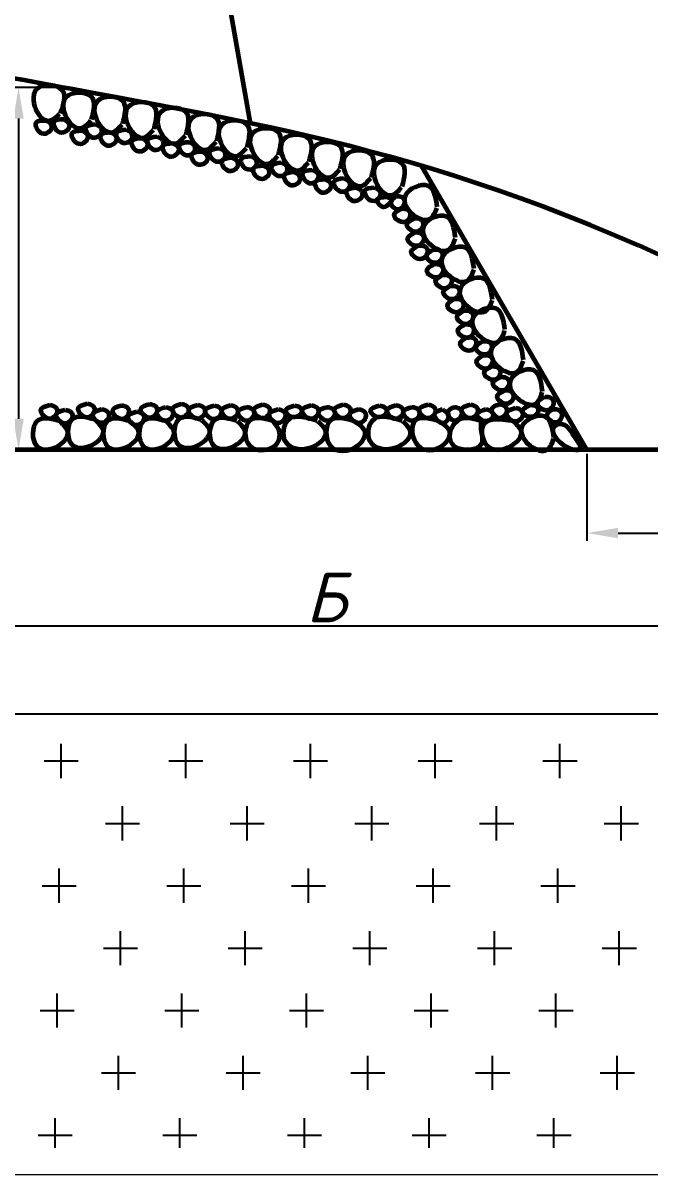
# Paper-space layout 'Layout1' of a CAD drawing. Header units: millimetres. Extents: x 18 to 680, y 9 to 831.
# Drawn here: x 185.1 to 285.6, y 533 to 717.7 of the extents above; entities that cross this region are included whole.
import ezdxf

# ---------------------------------------------------------------- set-up
doc = ezdxf.new("R2010")
doc.units = ezdxf.units.MM
doc.header["$LTSCALE"] = 2
doc.header["$PDMODE"] = 32
doc.header["$PDSIZE"] = 0.3
doc.dimstyles.new('ISO-25', dxfattribs={"dimtxt": 2.5, "dimasz": 2.5, "dimexe": 1.25, "dimexo": 0.625, "dimtad": 1, "dimtxsty": 'Standard', "dimcen": 2.5, "dimadec": 0, "dimazin": 0, "dimtfac": 1, "dimtmove": 0, "dimatfit": 3, "dimfxl": 1, "dimarcsym": 0})

# ---------------------------------------------------------------- blocks, each defined once
blk = doc.blocks.new('*D176')
at = {"color": 0, "lineweight": -2, "transparency": 16777216}
for p, q in [((191.37, 707.39), (183.11, 707.39)), ((184.36, 702.39), (184.36, 654.27)), ((191.37, 649.27), (183.11, 649.27))]:
    blk.add_line(p, q, dxfattribs=at)
at = {"color": 0, "transparency": 16777216}
for points in [[(183.53, 702.39), (185.19, 702.39), (184.36, 707.39)], [(183.53, 654.27), (185.19, 654.27), (184.36, 649.27)]]:
    blk.add_solid(points, dxfattribs=at)
at = {"layer": 'Defpoints', "color": 0, "transparency": 16777216}
for p in [(192, 707.39), (184.36, 649.27), (192, 649.27)]:
    blk.add_point(p, dxfattribs=at)
at = {"color": 0, "transparency": 16777216, "insert": (179.73, 678.33), "char_height": 8, "attachment_point": 5, "rotation": 90}
blk.add_mtext('{\\fISOCPEUR|b0|i1|c0|p34;h}', dxfattribs=at)
blk = doc.blocks.new('*D177')
at = {"color": 0, "lineweight": -2, "transparency": 16777216}
for p, q in [((144.4, 648.65), (144.4, 619.76)), ((343.52, 648.65), (343.52, 619.76)), ((338.52, 621.01), (149.4, 621.01))]:
    blk.add_line(p, q, dxfattribs=at)
at = {"color": 0, "transparency": 16777216}
for points in [[(149.4, 621.84), (149.4, 620.18), (144.4, 621.01)], [(338.52, 621.84), (338.52, 620.18), (343.52, 621.01)]]:
    blk.add_solid(points, dxfattribs=at)
at = {"layer": 'Defpoints', "color": 0, "transparency": 16777216}
for p in [(144.4, 649.27), (343.52, 649.27), (144.4, 621.01)]:
    blk.add_point(p, dxfattribs=at)
at = {"color": 0, "transparency": 16777216, "insert": (233.68, 625.64), "char_height": 8, "attachment_point": 5}
blk.add_mtext('{\\fISOCPEUR|b0|i1|c204|p34;Б}', dxfattribs=at)
blk = doc.blocks.new('*D185')
at = {"color": 0, "lineweight": -2, "transparency": 16777216}
for p, q in [((452.6, 648.65), (452.6, 605.7)), ((144.4, 648.02), (144.4, 605.7)), ((149.4, 606.95), (447.6, 606.95))]:
    blk.add_line(p, q, dxfattribs=at)
at = {"color": 0, "transparency": 16777216}
for points in [[(149.4, 607.78), (149.4, 606.11), (144.4, 606.95)], [(447.6, 607.78), (447.6, 606.11), (452.6, 606.95)]]:
    blk.add_solid(points, dxfattribs=at)
at = {"layer": 'Defpoints', "color": 0, "transparency": 16777216}
for p in [(144.4, 648.65), (452.6, 649.27), (452.6, 606.95)]:
    blk.add_point(p, dxfattribs=at)
at = {"color": 0, "transparency": 16777216, "insert": (298.5, 612.77), "char_height": 8, "attachment_point": 5}
blk.add_mtext('{\\fISOCPEUR|b0|i1|c204|p34;Шр}', dxfattribs=at)
blk = doc.blocks.new('*D188')
at = {"color": 0, "lineweight": -2, "transparency": 16777216}
for p, q in [((275.52, 648.65), (275.52, 634.69)), ((343.52, 648.65), (343.52, 634.69)), ((280.52, 635.94), (338.52, 635.94))]:
    blk.add_line(p, q, dxfattribs=at)
at = {"color": 0, "transparency": 16777216}
for points in [[(280.52, 636.77), (280.52, 635.1), (275.52, 635.94)], [(338.52, 636.77), (338.52, 635.1), (343.52, 635.94)]]:
    blk.add_solid(points, dxfattribs=at)
at = {"layer": 'Defpoints', "color": 0, "transparency": 16777216}
for p in [(275.52, 649.27), (343.52, 649.27), (343.52, 635.94)]:
    blk.add_point(p, dxfattribs=at)
at = {"color": 0, "transparency": 16777216, "insert": (309.52, 640.56), "char_height": 8, "attachment_point": 5}
blk.add_mtext('{\\fISOCPEUR|b0|i1|c204|p34;А}', dxfattribs=at)

psp = doc.layouts.get("Layout1")

# ---------------------------------------------------------------- linework, layer by layer
at = {"color": 0, "lineweight": 60}
for p, q in [((221.5854, 701.5991), (217.5879, 724.27)), ((275.5221, 649.2701), (248.983, 694.7938)), ((452.5954, 649.2701), (144.4018, 649.2701))]:
    psp.add_line(p, q, dxfattribs=at)
at = {"color": 0, "lineweight": 20}
for p, q in [((144.1875, 649.27), (344.1875, 649.27)), ((305.2902, 533.0359), (70.9272, 533.0359))]:
    psp.add_line(p, q, dxfattribs=at)
at = {"color": 0}
for p, q in [((191.1984, 596.6657), (191.1984, 602.1427)), ((211.1984, 596.6657), (211.1984, 602.1427)), ((231.1984, 596.6657), (231.1984, 602.1427)), ((251.1984, 596.6657), (251.1984, 602.1427)), ((271.1984, 596.6657), (271.1984, 602.1427)), ((188.4599, 599.4042), (193.9368, 599.4042)), ((208.4599, 599.4042), (213.9368, 599.4042)), ((228.4599, 599.4042), (233.9368, 599.4042)), ((248.4599, 599.4042), (253.9368, 599.4042)), ((268.4599, 599.4042), (273.9368, 599.4042)), ((201.0377, 586.6657), (201.0377, 592.1427)), ((221.0377, 586.6657), (221.0377, 592.1427)), ((241.0377, 586.6657), (241.0377, 592.1427)), ((261.0377, 586.6657), (261.0377, 592.1427)), ((281.0377, 586.6657), (281.0377, 592.1427)), ((198.2993, 589.4042), (203.7762, 589.4042)), ((218.2993, 589.4042), (223.7762, 589.4042)), ((238.2993, 589.4042), (243.7762, 589.4042)), ((258.2993, 589.4042), (263.7762, 589.4042)), ((278.2993, 589.4042), (283.7762, 589.4042)), ((190.8771, 576.6657), (190.8771, 582.1427)), ((210.8771, 576.6657), (210.8771, 582.1427)), ((230.8771, 576.6657), (230.8771, 582.1427)), ((250.8771, 576.6657), (250.8771, 582.1427)), ((270.8771, 576.6657), (270.8771, 582.1427)), ((188.1386, 579.4042), (193.6155, 579.4042)), ((208.1386, 579.4042), (213.6155, 579.4042)), ((228.1386, 579.4042), (233.6155, 579.4042)), ((248.1386, 579.4042), (253.6155, 579.4042)), ((268.1386, 579.4042), (273.6155, 579.4042)), ((200.7164, 566.6657), (200.7164, 572.1427)), ((220.7164, 566.6657), (220.7164, 572.1427)), ((240.7164, 566.6657), (240.7164, 572.1427)), ((260.7164, 566.6657), (260.7164, 572.1427)), ((280.7164, 566.6657), (280.7164, 572.1427)), ((197.978, 569.4042), (203.4549, 569.4042)), ((217.978, 569.4042), (223.4549, 569.4042)), ((237.978, 569.4042), (243.4549, 569.4042)), ((257.978, 569.4042), (263.4549, 569.4042)), ((277.978, 569.4042), (283.4549, 569.4042)), ((190.5558, 556.6657), (190.5558, 562.1427)), ((210.5558, 556.6657), (210.5558, 562.1427)), ((230.5558, 556.6657), (230.5558, 562.1427)), ((250.5558, 556.6657), (250.5558, 562.1427)), ((270.5558, 556.6657), (270.5558, 562.1427)), ((187.8173, 559.4042), (193.2943, 559.4042)), ((207.8173, 559.4042), (213.2943, 559.4042)), ((227.8173, 559.4042), (233.2943, 559.4042)), ((247.8173, 559.4042), (253.2943, 559.4042)), ((267.8173, 559.4042), (273.2943, 559.4042)), ((200.3951, 546.6657), (200.3951, 552.1427)), ((220.3951, 546.6657), (220.3951, 552.1427)), ((240.3951, 546.6657), (240.3951, 552.1427)), ((260.3951, 546.6657), (260.3951, 552.1427)), ((280.3951, 546.6657), (280.3951, 552.1427)), ((197.6567, 549.4042), (203.1336, 549.4042)), ((217.6567, 549.4042), (223.1336, 549.4042)), ((237.6567, 549.4042), (243.1336, 549.4042)), ((257.6567, 549.4042), (263.1336, 549.4042)), ((277.6567, 549.4042), (283.1336, 549.4042)), ((190.2345, 537.3652), (190.2345, 542.1427)), ((210.2345, 537.3652), (210.2345, 542.1427)), ((230.2345, 537.3652), (230.2345, 542.1427)), ((250.2345, 537.3652), (250.2345, 542.1427)), ((270.2345, 537.3652), (270.2345, 542.1427)), ((187.496, 539.4042), (192.973, 539.4042)), ((207.496, 539.4042), (212.973, 539.4042)), ((227.496, 539.4042), (232.973, 539.4042)), ((247.496, 539.4042), (252.973, 539.4042)), ((267.496, 539.4042), (272.973, 539.4042))]:
    psp.add_line(p, q, dxfattribs=at)
at = {"color": 0, "lineweight": 60}
psp.add_open_spline([(308.7995, 669.8769), (261.9865, 694.8705), (207.6558, 704.049), (155.5109, 714.2326), (133.7076, 714.2701)], degree=3, knots=[57.54126423, 57.54126423, 57.54126423, 57.54126423, 128.11048487, 174.0519789, 174.0519789, 174.0519789, 174.0519789], dxfattribs=at)
for points in [[(191.0711, 703.2237), (191.4144, 706.8932), (187.4337, 707.2656), (187.1198, 703.9106), (189.1627, 702.0273), (190.9565, 703.1286)], [(196.0819, 702.2109), (196.0389, 705.8962), (192.041, 705.8496), (192.0804, 702.4801), (194.3094, 700.8212), (195.9779, 702.1044)], [(201.08, 701.5533), (201.0369, 705.2386), (197.0391, 705.192), (197.0784, 701.8225), (199.3074, 700.1636), (200.976, 701.4468)], [(206.1007, 700.7056), (206.0577, 704.3909), (202.0599, 704.3443), (202.0992, 700.9748), (204.3282, 699.3159), (205.9968, 700.5991)], [(211.228, 699.7742), (211.185, 703.4595), (207.1871, 703.4129), (207.2264, 700.0434), (209.4554, 698.3845), (211.124, 699.6677)], [(188.8156, 702.0862), (187.2146, 701.7522), (188.162, 699.9749), (189.6718, 700.9175), (189.5291, 701.5319), (188.8156, 702.0862)], [(191.6605, 702.2633), (190.0594, 701.9292), (191.0068, 700.1519), (192.5167, 701.0945), (192.3739, 701.7089), (191.6605, 702.2633)], [(216.1528, 698.7608), (216.1098, 702.4462), (212.1119, 702.3995), (212.1513, 699.03), (214.3803, 697.3711), (216.0488, 698.6543)], [(221.0181, 697.7587), (220.9751, 701.4441), (216.9772, 701.3974), (217.0165, 698.0279), (219.2455, 696.369), (220.9141, 697.6522)], [(194.488, 700.4862), (192.9308, 699.9863), (194.0592, 698.318), (195.4619, 699.4136), (195.2557, 700.0097), (194.488, 700.4862)], [(196.7247, 701.4663), (195.1674, 700.9664), (196.2958, 699.2981), (197.6986, 700.3936), (197.4923, 700.9898), (196.7247, 701.4663)], [(199.1124, 700.1902), (197.5552, 699.6903), (198.6836, 698.022), (200.0863, 699.1175), (199.88, 699.7137), (199.1124, 700.1902)], [(201.6347, 700.6076), (200.0774, 700.1077), (201.2058, 698.4394), (202.6086, 699.535), (202.4023, 700.1311), (201.6347, 700.6076)], [(226.0451, 696.5029), (226.0021, 700.1883), (222.0043, 700.1416), (222.0436, 696.7721), (224.2726, 695.1132), (225.9412, 696.3964)], [(230.9675, 695.4564), (230.9245, 699.1418), (226.9266, 699.0951), (226.9659, 695.7256), (229.1949, 694.0667), (230.8635, 695.3499)], [(204.0754, 699.2626), (202.5181, 698.7627), (203.6465, 697.0944), (205.0493, 698.19), (204.843, 698.7861), (204.0754, 699.2626)], [(206.6207, 699.488), (205.0635, 698.9881), (206.1919, 697.3198), (207.5946, 698.4154), (207.3883, 699.0115), (206.6207, 699.488)], [(209.0877, 698.443), (207.5305, 697.9431), (208.6589, 696.2748), (210.0616, 697.3703), (209.8553, 697.9665), (209.0877, 698.443)], [(211.7219, 698.6256), (210.1647, 698.1257), (211.2931, 696.4574), (212.5967, 697.1805), (212.4895, 698.1491), (211.7219, 698.6256)], [(235.9422, 694.3053), (235.8992, 697.9906), (231.9013, 697.9439), (231.9406, 694.5745), (234.1697, 692.9156), (235.8382, 694.1987)], [(213.7145, 697.1286), (212.1572, 696.6287), (213.2856, 694.9604), (214.6884, 696.056), (214.4821, 696.6521), (213.7145, 697.1286)], [(216.5872, 697.6235), (215.0299, 697.1236), (216.1583, 695.4553), (217.4619, 696.1784), (217.3548, 697.147), (216.5872, 697.6235)], [(221.6142, 696.3677), (220.057, 695.8678), (221.1854, 694.1995), (222.489, 694.9226), (222.3819, 695.8912), (221.6142, 696.3677)], [(240.9693, 692.9448), (240.9262, 696.6302), (236.9284, 696.5835), (236.9677, 693.214), (239.1967, 691.5551), (240.8653, 692.8383)], [(218.5797, 696.1265), (217.0225, 695.6266), (218.1509, 693.9583), (219.5536, 695.0539), (219.3473, 695.65), (218.5797, 696.1265)], [(223.6068, 694.8707), (222.0496, 694.3708), (223.178, 692.7025), (224.5807, 693.7981), (224.3744, 694.3942), (223.6068, 694.8707)], [(226.5366, 695.3212), (224.9793, 694.8213), (226.1077, 693.153), (227.4113, 693.8761), (227.3042, 694.8447), (226.5366, 695.3212)], [(245.8916, 691.4797), (245.8486, 695.165), (241.8507, 695.1184), (241.8901, 691.7489), (244.1191, 690.09), (245.7876, 691.3732)], [(228.5291, 693.8242), (226.9719, 693.3243), (228.1003, 691.656), (229.5031, 692.7516), (229.2968, 693.3477), (228.5291, 693.8242)], [(231.5113, 694.1701), (229.954, 693.6702), (231.0824, 692.0019), (232.3861, 692.725), (232.2789, 693.6935), (231.5113, 694.1701)], [(233.5038, 692.6731), (231.9466, 692.1732), (233.075, 690.5049), (234.4778, 691.6004), (234.2715, 692.1965), (233.5038, 692.6731)], [(236.5384, 692.8096), (234.9811, 692.3097), (236.1095, 690.6414), (237.4131, 691.3645), (237.306, 692.3331), (236.5384, 692.8096)], [(238.5309, 691.3126), (236.9737, 690.8127), (238.1021, 689.1444), (239.5048, 690.24), (239.2985, 690.8361), (238.5309, 691.3126)], [(241.4607, 691.3445), (239.9035, 690.8446), (241.0318, 689.1763), (242.3355, 689.8994), (242.2283, 690.868), (241.4607, 691.3445)], [(251.521, 688.2128), (250.0526, 691.5932), (246.3855, 690.0002), (247.7281, 686.9096), (250.3904, 686.3265), (251.4665, 688.0743)], [(243.4533, 689.8475), (241.896, 689.3476), (242.9071, 688.1785), (243.8208, 688.7594), (244.2209, 689.371), (243.4533, 689.8475)], [(244.9033, 689.9729), (244.0942, 688.7616), (245.3487, 687.8081), (246.2169, 689.3618), (245.7957, 689.8313), (244.9033, 689.9729)], [(245.8365, 687.9525), (244.5949, 686.8879), (246.2818, 685.7876), (247.1501, 687.3413), (246.7288, 687.8108), (245.8365, 687.9525)], [(254.4372, 683.3035), (252.9687, 686.6839), (249.3017, 685.0909), (250.6443, 682.0003), (253.3421, 681.3353), (254.3827, 683.165)], [(247.9005, 686.4123), (246.6589, 685.3477), (248.3458, 684.2474), (249.2141, 685.8011), (248.7929, 686.2706), (247.9005, 686.4123)], [(247.991, 684.1527), (246.7494, 683.0881), (248.4363, 681.9878), (249.3046, 683.5415), (248.8833, 684.011), (247.991, 684.1527)], [(248.6015, 682.0512), (247.3598, 680.9867), (249.0468, 679.8864), (249.9151, 681.4401), (249.4938, 681.9096), (248.6015, 682.0512)], [(251.0208, 681.4185), (249.7792, 680.354), (251.4662, 679.2537), (252.3344, 680.8074), (251.9132, 681.2769), (251.0208, 681.4185)], [(257.4301, 678.3328), (255.9616, 681.7132), (252.2946, 680.1201), (253.6372, 677.0295), (256.335, 676.3645), (257.3756, 678.1943)], [(251.086, 679.0799), (249.8444, 678.0153), (251.5313, 676.915), (252.3996, 678.4687), (251.9783, 678.9382), (251.086, 679.0799)], [(252.5028, 677.3423), (251.2611, 676.2777), (252.9481, 675.1774), (253.8164, 676.7311), (253.3951, 677.2006), (252.5028, 677.3423)], [(260.3635, 673.3914), (258.895, 676.7718), (255.2279, 675.1788), (256.5706, 672.0881), (259.2328, 671.5051), (260.3089, 673.2529)], [(253.7329, 675.5951), (252.4913, 674.5305), (254.1783, 673.4302), (255.0465, 674.984), (254.6253, 675.4535), (253.7329, 675.5951)], [(254.3821, 673.4901), (253.1405, 672.4255), (254.8274, 671.3252), (255.6957, 672.8789), (255.2744, 673.3484), (254.3821, 673.4901)], [(262.3783, 668.5756), (260.9098, 671.956), (257.2427, 670.363), (258.5853, 667.2723), (261.2832, 666.6073), (262.3237, 668.4371)], [(255.9291, 671.6156), (254.6875, 670.5511), (256.3744, 669.4508), (257.2427, 671.0045), (256.8214, 671.474), (255.9291, 671.6156)], [(256.0462, 669.4158), (254.8046, 668.3512), (256.4915, 667.2509), (257.3598, 668.8046), (256.9385, 669.2741), (256.0462, 669.4158)], [(256.4209, 667.3563), (255.1793, 666.2917), (256.8662, 665.1914), (257.7345, 666.7451), (257.3132, 667.2147), (256.4209, 667.3563)], [(258.9266, 666.7244), (257.685, 665.6599), (259.372, 664.5596), (260.2403, 666.1133), (259.819, 666.5828), (258.9266, 666.7244)], [(265.3531, 663.6926), (263.8846, 667.073), (260.2175, 665.48), (261.5602, 662.3893), (264.258, 661.7244), (265.2985, 663.5541)], [(259.0437, 664.4777), (257.8021, 663.4132), (259.4891, 662.3129), (260.3573, 663.8666), (259.9361, 664.3361), (259.0437, 664.4777)], [(260.2767, 662.6828), (259.0351, 661.6183), (260.722, 660.518), (261.5903, 662.0717), (261.169, 662.5412), (260.2767, 662.6828)], [(268.4012, 658.6488), (266.9328, 662.0292), (263.2657, 660.4361), (264.6083, 657.3455), (267.3062, 656.6805), (268.3467, 658.5103)], [(261.6967, 660.9681), (260.4551, 659.9035), (262.1421, 658.8032), (263.0103, 660.3569), (262.5891, 660.8264), (261.6967, 660.9681)], [(262.3772, 658.8394), (261.1356, 657.7748), (262.8225, 656.6745), (263.6908, 658.2283), (263.2695, 658.6978), (262.3772, 658.8394)], [(268.823, 657.7807), (267.5814, 656.7161), (269.2684, 655.6158), (270.1366, 657.1695), (269.7154, 657.6391), (268.823, 657.7807)], [(189.3797, 656.4838), (187.9551, 655.6803), (189.3966, 654.2736), (190.5498, 655.6294), (190.2276, 656.1717), (189.3797, 656.4838)], [(191.8456, 655.7137), (190.4211, 654.9102), (191.8626, 653.5035), (193.0157, 654.8593), (192.6935, 655.4016), (191.8456, 655.7137)], [(195.3647, 656.6891), (193.9402, 655.8856), (195.3817, 654.479), (196.5348, 655.8348), (196.2126, 656.3771), (195.3647, 656.6891)], [(197.6954, 655.7986), (196.2709, 654.9951), (197.7123, 653.5885), (198.8655, 654.9443), (198.5433, 655.4866), (197.6954, 655.7986)], [(200.8993, 656.4113), (199.4748, 655.6078), (200.9162, 654.2011), (202.0694, 655.5569), (201.7472, 656.0992), (200.8993, 656.4113)], [(205.4204, 656.6259), (203.9959, 655.8224), (205.4373, 654.4158), (206.5905, 655.7716), (206.2683, 656.3139), (205.4204, 656.6259)], [(207.9836, 656.1339), (206.5591, 655.3304), (208.0006, 653.9238), (209.1538, 655.2795), (208.8316, 655.8219), (207.9836, 656.1339)], [(210.4718, 656.6368), (209.0473, 655.8333), (210.4888, 654.4267), (211.642, 655.7824), (211.3197, 656.3247), (210.4718, 656.6368)], [(213.0975, 656.486), (211.673, 655.6824), (213.1145, 654.2758), (214.2676, 655.6316), (213.9454, 656.1739), (213.0975, 656.486)], [(215.7195, 656.3973), (214.295, 655.5938), (215.7364, 654.1872), (216.8896, 655.543), (216.5674, 656.0853), (215.7195, 656.3973)], [(218.3728, 656.4428), (216.9483, 655.6393), (218.3898, 654.2327), (219.5429, 655.5885), (219.2207, 656.1308), (218.3728, 656.4428)], [(220.9833, 656.146), (219.5588, 655.3425), (221.0003, 653.9359), (222.1534, 655.2917), (221.8312, 655.834), (220.9833, 656.146)], [(223.5156, 656.5522), (222.0911, 655.7486), (223.5326, 654.342), (224.6857, 655.6978), (224.3635, 656.2401), (223.5156, 656.5522)], [(225.9945, 655.7755), (224.57, 654.972), (226.0114, 653.5653), (227.1646, 654.9211), (226.8424, 655.4634), (225.9945, 655.7755)], [(228.6348, 656.3973), (227.2103, 655.5938), (228.3996, 654.5044), (229.8049, 655.543), (229.4827, 656.0853), (228.6348, 656.3973)], [(231.2881, 656.4428), (229.8636, 655.6393), (231.3051, 654.2327), (232.4583, 655.5885), (232.1361, 656.1308), (231.2881, 656.4428)], [(233.8986, 656.146), (232.4741, 655.3425), (233.9156, 653.9359), (235.0687, 655.2917), (234.7465, 655.834), (233.8986, 656.146)], [(236.4309, 656.5522), (235.0064, 655.7486), (236.4479, 654.342), (237.601, 655.6978), (237.2788, 656.2401), (236.4309, 656.5522)], [(238.9098, 655.7755), (237.4853, 654.972), (238.9267, 653.5653), (240.0799, 654.9211), (239.7577, 655.4634), (238.9098, 655.7755)], [(242.241, 656.3973), (240.8165, 655.5938), (242.0059, 654.5044), (243.4111, 655.543), (243.0889, 656.0853), (242.241, 656.3973)], [(244.8944, 656.4428), (243.4698, 655.6393), (244.9113, 654.2327), (246.0645, 655.5885), (245.7423, 656.1308), (244.8944, 656.4428)], [(247.5048, 656.146), (246.0803, 655.3425), (247.5218, 653.9359), (248.6749, 655.2917), (248.3527, 655.834), (247.5048, 656.146)], [(250.0372, 656.5522), (248.6126, 655.7486), (250.0541, 654.342), (251.2073, 655.6978), (250.8851, 656.2401), (250.0372, 656.5522)], [(252.3501, 655.7755), (251.0915, 654.972), (252.533, 653.5653), (253.288, 654.9211), (252.7731, 655.4634), (252.3501, 655.7755)], [(254.3031, 656.146), (253.2145, 655.3425), (254.32, 653.9359), (255.4732, 655.2917), (255.151, 655.834), (254.3031, 656.146)], [(256.8354, 656.5522), (255.4109, 655.7486), (256.8524, 654.342), (258.0055, 655.6978), (257.6833, 656.2401), (256.8354, 656.5522)], [(259.3143, 655.7755), (257.8897, 654.972), (259.3312, 653.8563), (260.4844, 654.9211), (260.1622, 655.4634), (259.3143, 655.7755)], [(261.5157, 656.5814), (260.2983, 655.7779), (261.5326, 654.3713), (262.6858, 655.727), (262.3636, 656.2693), (261.5157, 656.5814)], [(264.0755, 656.0092), (262.651, 655.2057), (264.0925, 653.7991), (265.2457, 655.1549), (264.9234, 655.6972), (264.0755, 656.0092)], [(266.4018, 656.4728), (265.1602, 655.4082), (266.6973, 654.5759), (267.7154, 655.8616), (267.2941, 656.3311), (266.4018, 656.4728)], [(270.1286, 655.8044), (269.1357, 654.9213), (270.5739, 653.6396), (271.4422, 655.1933), (271.0209, 655.6628), (270.1286, 655.8044)], [(190.9811, 653.8749), (187.2955, 653.8749), (187.2955, 649.8767), (190.6652, 649.8767), (192.2607, 652.0862), (191.0864, 653.7696)], [(196.5997, 654.1244), (192.9141, 654.1244), (192.9141, 650.1262), (196.2838, 650.1262), (197.9686, 652.3357), (196.705, 654.0191)], [(202.2806, 653.8654), (198.5951, 653.8654), (198.5951, 649.8672), (201.9647, 649.8672), (203.6496, 652.0767), (202.3859, 653.7601)], [(203.3427, 655.4354), (201.9182, 654.6319), (203.3597, 653.2253), (204.5129, 654.5811), (204.1907, 655.1234), (203.3427, 655.4354)], [(208.0414, 653.8654), (204.3558, 653.8654), (204.3558, 649.8672), (207.7255, 649.8672), (209.321, 652.0767), (208.1467, 653.7601)], [(213.66, 654.1149), (209.9744, 654.1149), (209.9744, 650.1167), (213.3441, 650.1167), (215.0289, 652.3262), (213.7653, 654.0096)], [(219.3508, 653.9505), (215.6652, 653.9505), (215.6652, 649.9524), (219.0349, 649.9524), (220.7197, 652.1619), (219.4561, 653.8453)], [(225.1115, 653.9505), (221.426, 653.9505), (221.426, 649.9524), (225.9118, 650.3977), (226.2294, 652.1041), (225.2168, 653.8453)], [(232.2661, 653.9505), (227.4695, 653.9505), (227.0772, 650.7112), (231.9502, 649.9524), (233.635, 652.1619), (232.3714, 653.8453)], [(238.0269, 653.9505), (234.3413, 653.9505), (234.3413, 649.9524), (238.7571, 649.9524), (239.9474, 652.1822), (238.1321, 653.8453)], [(245.8723, 653.9505), (241.0757, 653.9505), (240.6835, 650.7112), (245.5564, 649.9524), (247.2412, 652.1619), (245.9776, 653.8453)], [(251.6331, 653.9505), (247.9475, 653.9505), (248.4127, 649.9524), (252.3634, 649.9524), (253.5536, 652.1822), (251.7384, 653.8453)], [(258.4313, 653.9505), (254.7457, 653.9505), (253.7962, 650.3363), (258.6864, 650.3038), (258.6375, 652.1822), (258.5366, 653.8453)], [(263.6663, 653.9071), (258.8471, 653.1692), (259.5384, 649.909), (263.3504, 649.909), (265.0353, 652.1184), (263.7716, 653.8019)], [(270.2379, 651.2314), (268.7694, 654.6118), (265.1023, 653.0188), (266.4449, 649.9281), (269.1428, 649.2631), (270.1833, 651.0929)], [(273.3736, 651.5681), (271.2748, 653.4486), (270.4015, 653.1456), (271.7441, 650.055), (274.442, 649.39), (273.3736, 651.5681)]]:
    psp.add_spline(points, degree=3, dxfattribs=at)

# ---------------------------------------------------------------- dimensions: what is measured, and where the dimension line sits
at = {"color": 0}
dim = psp.add_aligned_dim(p1=(191.9982, 707.3939), p2=(191.9982, 649.27), distance=-7.6389, text='{\\fISOCPEUR|b0|i1|c0|p34;h}', dimstyle='ISO-25', override={"dimtxt": 8, "dimasz": 5}, dxfattribs=at)
dim.commit()
dim.dimension.update_dxf_attribs({"geometry": '*D176', "text_midpoint": (179.7343, 678.332)})
for base, p1, p2, text, picture, middle in [((452.5954, 606.9475), (144.4018, 648.6451), (452.5954, 649.2703), '{\\fISOCPEUR|b0|i1|c204|p34;Шр}', '*D185', (298.4986, 612.7725)), ((343.5221, 635.9362), (275.5221, 649.2701), (343.5221, 649.2701), '{\\fISOCPEUR|b0|i1|c204|p34;А}', '*D188', (309.5221, 640.5612))]:
    dim = psp.add_linear_dim(base=base, p1=p1, p2=p2, text=text, dimstyle='ISO-25', override={"dimtxt": 8, "dimasz": 5, "dimtxsty": 'Standard', "dimclrt": 0}, dxfattribs=at)
    dim.commit()
    dim.dimension.update_dxf_attribs({"geometry": picture, "text_midpoint": middle})
dim = psp.add_linear_dim(base=(144.4018, 621.0103), p1=(343.5221, 649.27), p2=(144.4018, 649.2701), text='{\\fISOCPEUR|b0|i1|c204|p34;Б}', dimstyle='ISO-25', override={"dimtxt": 8, "dimasz": 5, "dimclrt": 0}, dxfattribs=at)
dim.commit()
dim.dimension.update_dxf_attribs({"geometry": '*D177', "text_midpoint": (233.6818, 621.0103), "dimtype": 160})

doc.saveas('drawing.dxf')
